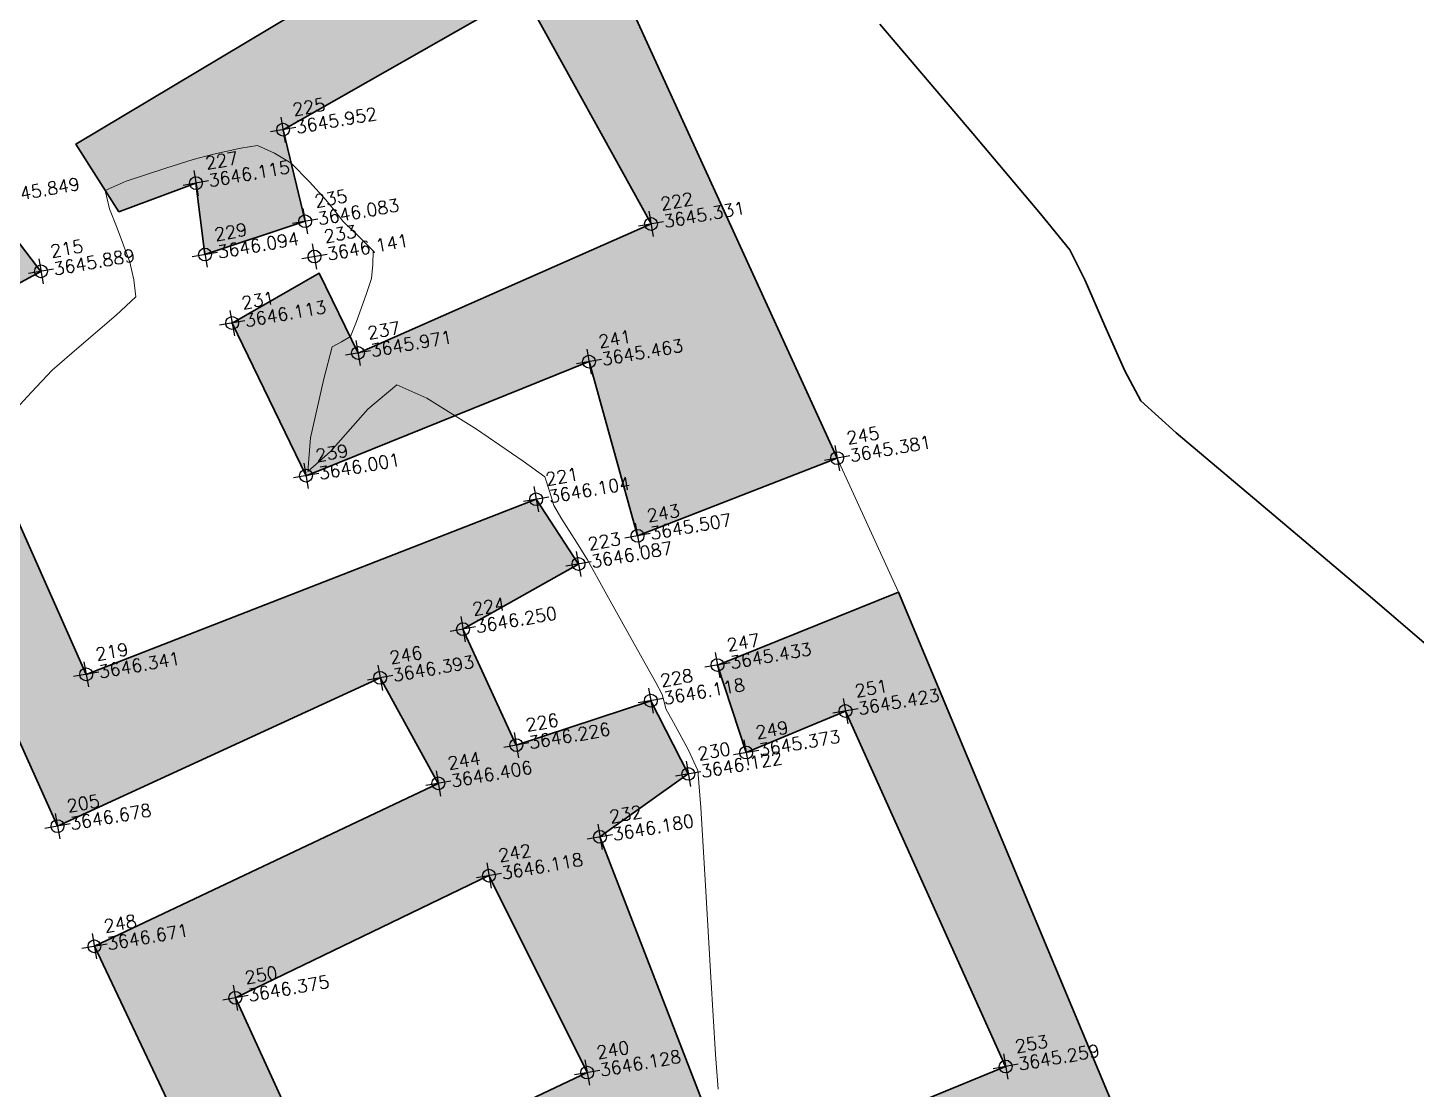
# Model space of a CAD drawing. Header units: millimetres. Extents: x 736950 to 740938, y 8500595 to 8502163.
# Drawn here: x 737787.69 to 737798.52, y 8501281.14 to 8501289.42 of the extents above; entities that cross this region are included whole.
import ezdxf

# ---------------------------------------------------------------- set-up
doc = ezdxf.new("R2010")
doc.units = ezdxf.units.MM
for name, color, linetype, lineweight in [('CONT-MJR', 80, 'Continuous', 30), ('CONT-MNR', 96, 'Continuous', 15), ('MURO PIEDRA', 252, 'Continuous', 30), ('pista', 251, 'Continuous', 5)]:
    doc.layers.add(name, color=color, linetype=linetype, lineweight=lineweight)
doc.styles.add('5mm', font='arial.ttf', dxfattribs={"height": 3})

msp = doc.modelspace()

# ---------------------------------------------------------------- hatches: boundary and pattern name
at = {"layer": 'pista'}
h = msp.add_hatch(dxfattribs=at)
h.set_pattern_fill('HONEY', color=256, scale=3, angle=9.94991650582834, style=0)
h.set_pattern_definition([(9.94991650582834, (1479841.21072825, -18.49207214638591), (0.4979252195647159, 0.4170677100899267), [0.375, -0.75]), (129.9499165058283, (1479841.21072825, -18.49207214638591), (-0.6101538418184378, 0.222682034283025), [0.3749999999999999, -0.7499999999999998]), (69.94991650582834, (1479841.21072825, -18.49207214638591), (-0.112228622253722, 0.6397497443729518), [-0.75, 0.375])])
h.paths.add_polyline_path([(737744.7999806425, 8501250.923935566), (737743.4751223363, 8501250.754223157), (737756.465848178, 8501242.026572531), (737763.5739612179, 8501242.006896213), (737770.002546867, 8501243.455222024), (737769.8468594846, 8501244.342704736), (737763.4750639071, 8501242.907173423), (737756.7405500773, 8501242.925815564)])
h.paths.add_polyline_path([(737794.2809870465, 8501256.017245878), (737809.7820272583, 8501263.709828075), (737823.391616501, 8501273.483615467), (737837.0791595323, 8501280.557800073), (737851.5530432165, 8501285.77819753), (737870.8510758049, 8501293.050216693, -0.9976846880626209), (737871.0089264096, 8501292.63424804), (737865.2748787645, 8501289.581801567, 0.7845063948290762), (737866.1540430214, 8501286.121818589), (737883.2588851704, 8501291.348365877), (737897.4188924351, 8501296.516943583), (737903.2981396064, 8501301.44146652, -0.5512150924587264), (737904.1219025984, 8501301.177325813), (737906.855912117, 8501297.98174819, 0.5618964424650519), (737910.2738656431, 8501298.536066804), (737914.22079628, 8501308.558674501), (737925.6412323939, 8501300.72656757, 0.340189525830376), (737928.7023693406, 8501300.894137181), (737936.9171069289, 8501306.117412793, -0.358727273887905), (737938.1716059428, 8501305.962964654), (737943.1732157968, 8501301.051021611, 0.3417074120720416), (737946.0555081918, 8501300.709858142), (737955.8779356404, 8501307.072689936), (737971.8320576148, 8501314.464803053), (737988.5677626224, 8501323.411181662), (738023.1375471824, 8501336.282937778), (738044.4246208373, 8501357.728329657), (738061.4456776979, 8501362.208386911), (738078.9085143938, 8501363.070318012), (738112.0997810266, 8501372.051506756), (738118.6561313582, 8501373.365123207), (738128.3493353954, 8501376.976906104), (738155.2251721952, 8501366.826195797), (738176.6167526407, 8501363.543890122), (738193.8053773039, 8501353.328603027), (738204.7313956148, 8501340.877429372), (738207.705198212, 8501335.751671141), (738214.35685511, 8501331.742925933), (738229.9282901662, 8501313.374534177), (738233.5603594936, 8501308.186787868), (738234.53883727, 8501308.358438132), (738230.6417003467, 8501313.924784988), (738214.9478837823, 8501332.43754055), (738208.3676942562, 8501336.403214611), (738205.4657963786, 8501341.405035153), (738194.387784551, 8501354.029418997), (738176.9261677533, 8501364.406946706), (738155.4549153853, 8501367.70147717), (738128.3514754312, 8501377.93815071), (738118.4090486554, 8501374.233504975), (738111.8936108743, 8501372.928085677), (738078.7671659255, 8501363.964436961), (738061.3074614278, 8501363.102660457), (738043.958527311, 8501358.536303693), (738022.6381405202, 8501337.057350922), (737988.196920163, 8501324.233464561), (737971.4304040315, 8501315.270615296), (737955.4419368334, 8501307.862588815), (737945.5806043665, 8501301.47455489, -0.3391433520832071), (737943.8038299843, 8501301.693147572), (737938.8116631231, 8501306.59581691, 0.3560082385246841), (737936.4342009705, 8501306.876887502), (737928.158540546, 8501301.61487459, -0.3502196171718997), (737926.1502499409, 8501301.468794718), (737914.5128481541, 8501309.44969617, 0.4302069892023044), (737913.4330382891, 8501309.014522241), (737909.4507249827, 8501298.90206584, -0.5704007069138802), (737907.5397775185, 8501298.566836312), (737904.9064502402, 8501301.644734057, 0.4931454261128044), (737902.7202336333, 8501302.131411942), (737896.9620044216, 8501297.308254998), (737882.9728831241, 8501292.20205278), (737866.0373022418, 8501287.027224885, -0.7384715771871906), (737865.6977918843, 8501288.787355538), (737871.5108758068, 8501291.881875956, 0.9119586051647783), (737870.5337161538, 8501293.892406015), (737851.2416702455, 8501286.62264278), (737836.7183275839, 8501281.384406622), (737822.9200107896, 8501274.252970394), (737809.3164408724, 8501264.483505804), (737793.8201376351, 8501256.79327439), (737778.9884914039, 8501246.402265295), (737769.846859484, 8501244.34270474), (737770.0025468671, 8501243.455222024), (737779.3594973255, 8501245.563292695)])
h.paths.add_polyline_path([(738260.5182952256, 8501271.251537092), (738234.538837269, 8501308.358438132), (738233.56035949, 8501308.186787868), (738259.6897886079, 8501270.86568047), (738269.3749442189, 8501234.589470252), (738274.5057655985, 8501215.583008338), (738279.7983711922, 8501189.602392923), (738280.7089290785, 8501189.641305126), (738275.382018582, 8501215.790318219), (738270.2441657205, 8501234.822827347)])
h = msp.add_hatch(dxfattribs=at)
h.set_pattern_fill('AR-CONC', color=256, scale=0.1, angle=9.94991650582834, style=0)
h.set_pattern_definition([(59.94991650582833, (1479841.21072825, -18.49207214638591), (0.7173147616177996, 0.06212513786334364), [0.07500000000000001, -0.8250000000000001]), (4.949916505828331, (1479841.21072825, -18.49207214638591), (-0.2666336227691331, 0.7169040729334506), [0.06, -0.66]), (110.4013165058283, (1479841.270504478, -18.48689504899085), (0.4506817424667108, 0.7790288530571421), [0.06374018999999999, -0.7011421119999998]), (56.13411650582835, (1479841.176170796, -18.29508031532168), (1.07978843215245, 0.02137619624183779), [0.1124999999999999, -1.237499999999998]), (106.5855165058283, (1479841.266153166, -18.29329902119935), (0.752289432321798, 1.120964142855684), [0.09561028799999993, -1.051712999999999]), (1.134116505828333, (1479841.176170796, -18.29508031532168), (0.7522885572049924, 1.12096473051034), [0.09000000000000001, -0.9900000000000001]), (30.94991650582834, (1479841.283306076, -18.32704954408109), (0.6574964912282043, -0.293425227292985), [0.07500000000000001, -0.8250000000000001]), (335.9499165058284, (1479841.283306076, -18.32704954408109), (0.1143589702920628, 0.7562849757157031), [0.06, -0.66]), (81.40131650582836, (1479841.338097435, -18.35150168277323), (0.7718558160208798, 0.4628591428967336), [0.06374019000000002, -0.701142112]), (47.44991650582834, (1479841.21072825, -18.49207214638591), (-0.04554285905854174, 0.3299879209740469), [0, -0.652, 0, -0.67, 0, -0.6625000000000001]), (17.44991650582834, (1479841.21072825, -18.49207214638591), (0.1909634295804004, 0.4339344980096552), [0, -0.3819999999999997, 0, -0.6369999999999993, 0, -0.2524999999999997]), (337.4499165058283, (1479840.991082356, -18.53060370869935), (0.5296904964497462, 0.07002209344786473), [0, -0.25, 0, -0.7799999999999999, 0, -1.035]), (327.4499165058284, (1479840.892586439, -18.5478824339807), (0.557117696670718, 0.1993664657265957), [0, -0.325, 0, -0.518, 0, -0.735])])
h.paths.add_polyline_path([(737791.5559219075, 8501289.695930107), (737792.551449192, 8501287.89282433), (737790.2650922528, 8501286.885621794), (737789.9606399436, 8501287.50992386), (737789.282920198, 8501287.119431661), (737789.8594336101, 8501285.928127635), (737792.0678738108, 8501286.818103971), (737792.4463915016, 8501285.459065948), (737794.0040653513, 8501286.065330887), (737790.9109348459, 8501292.828602554), (737781.3881687867, 8501287.72137282), (737782.6339078179, 8501285.765198162), (737783.0078059994, 8501285.335337553), (737785.4498607655, 8501286.786114419), (737785.2161380884, 8501287.261886118), (737783.2372918824, 8501285.994910313), (737782.3113635977, 8501287.424422752), (737783.9599153812, 8501288.247653594), (737784.3926472707, 8501287.453479107), (737784.9138481152, 8501287.700247582), (737784.4122215663, 8501288.53411496), (737788.182679965, 8501290.601700379), (737788.8308387263, 8501289.62703417), (737789.3565152617, 8501289.888801586), (737788.8109832528, 8501290.955585923), (737790.5384877817, 8501291.832262661), (737791.2868478165, 8501290.442669103), (737788.063415962, 8501288.51559306), (737788.3988717829, 8501287.98801578), (737789.0000609824, 8501288.21097491), (737789.070400743, 8501287.65374756), (737789.8522352043, 8501287.913749244), (737789.6802740138, 8501288.6277761)])
h.paths.add_polyline_path([(737791.0837549088, 8501284.730663916), (737791.9854634485, 8501285.239115203), (737791.6551462315, 8501285.74464417), (737788.1434119036, 8501284.378310386), (737786.9481739387, 8501287.065201564), (737787.7908017033, 8501287.522677738), (737787.3599158415, 8501288.080618033), (737786.0324271923, 8501287.394931596), (737787.919708298, 8501283.193841858), (737790.4375838388, 8501284.35130795), (737790.8917770548, 8501283.52739441), (737788.20799533, 8501282.256556634), (737790.9435468046, 8501276.478315542), (737784.533403857, 8501273.038994186), (737784.7939092786, 8501272.46842436), (737796.9944802003, 8501279.00788666), (737794.4822346828, 8501285.01979172), (737793.0700123186, 8501284.450652303), (737793.2943148619, 8501283.768143423), (737794.0690307743, 8501284.091873642), (737795.3190969373, 8501281.318150045), (737793.178964494, 8501280.438126111), (737793.3973397883, 8501279.73731784), (737795.5637387651, 8501280.699110165), (737796.1738632472, 8501279.634519575), (737793.5535819186, 8501278.088515125), (737792.7902651053, 8501280.095815165), (737792.1792930259, 8501279.695221707), (737793.0154632638, 8501277.781923683), (737791.5939515219, 8501276.86247528), (737789.3079972652, 8501281.854576852), (737791.2870469418, 8501282.807869766), (737792.0530998199, 8501281.271119952), (737790.4115469962, 8501280.49480408), (737790.727105167, 8501279.830334337), (737793.0471402801, 8501280.801818809), (737792.1528624722, 8501283.1100162), (737792.8423039216, 8501283.60153577), (737792.5502280426, 8501284.172658946), (737791.5003286791, 8501283.826036204)])
h.paths.add_polyline_path([(737779.9851969633, 8501272.742664894), (737779.5926013328, 8501273.128634678), (737779.1944125522, 8501272.568406422), (737779.9120214739, 8501271.759229414), (737781.5425726977, 8501272.997593943), (737783.0716911793, 8501271.492163213), (737783.9898327204, 8501271.982176594), (737783.7344773642, 8501272.604413401), (737783.2633009446, 8501272.275046157), (737782.1794489613, 8501273.522533583), (737782.5377013684, 8501273.887930917), (737782.0967588566, 8501274.468473509)])

# ---------------------------------------------------------------- linework, layer by layer
at = {"linetype": 'Continuous', "extrusion": (-0.172787269436437, 0.9849591664230046, 0)}
for points, elevation in [([(-2195607.257162654, 0), (-2195607.057162655, 0)], 8245941.496062787), ([(-2195606.515162655, 0), (-2195606.315162654, 0)], 8245941.203062788), ([(-2195607.303162655, 0), (-2195607.103162654, 0)], 8245940.763062786), ([(-2195609.958162655, 0), (-2195609.758162655, 0)], 8245940.276062787), ([(-2195606.488162654, 0), (-2195606.288162653, 0)], 8245940.642062787), ([(-2195607.327162654, 0), (-2195607.127162654, 0)], 8245940.479062785), ([(-2195605.205162655, 0), (-2195605.005162654, 0)], 8245940.734062787), ([(-2195606.605162655, 0), (-2195606.405162655, 0)], 8245940.079062787), ([(-2195607.532162655, 0), (-2195607.332162655, 0)], 8245939.679062787), ([(-2195609.296162655, 0), (-2195609.096162655, 0)], 8245939.301062786), ([(-2195611.073162655, 0), (-2195610.873162654, 0)], 8245938.225062788), ([(-2195606.967162654, 0), (-2195606.767162655, 0)], 8245938.806062789), ([(-2195608.704162654, 0), (-2195608.504162654, 0)], 8245938.315062787), ([(-2195609.434162654, 0), (-2195609.234162654, 0)], 8245937.897062788), ([(-2195608.942162654, 0), (-2195608.742162654, 0)], 8245937.760062788), ([(-2195607.966162655, 0), (-2195607.766162655, 0)], 8245937.415062788), ([(-2195609.874162655, 0), (-2195609.674162655, 0)], 8245936.796062788), ([(-2195605.009162655, 0), (-2195604.809162654, 0)], 8245937.576062787), ([(-2195607.264162655, 0), (-2195607.064162654, 0)], 8245937.153062787), ([(-2195609.314162653, 0), (-2195609.114162654, 0)], 8245936.612062785), ([(-2195610.796162655, 0), (-2195610.596162654, 0)], 8245936.270062788), ([(-2195608.220162655, 0), (-2195608.020162655, 0)], 8245936.452062789), ([(-2195609.977162655, 0), (-2195609.777162655, 0)], 8245936.085062785), ([(-2195607.569162654, 0), (-2195607.369162654, 0)], 8245936.263062788), ([(-2195609.503162655, 0), (-2195609.303162655, 0)], 8245935.999062788), ([(-2195604.584162654, 0), (-2195604.384162655, 0)], 8245936.448062787), ([(-2195608.739162655, 0), (-2195608.539162654, 0)], 8245935.634062788), ([(-2195607.834162654, 0), (-2195607.634162655, 0)], 8245935.486062787), ([(-2195604.706162655, 0), (-2195604.506162656, 0)], 8245935.475062788), ([(-2195605.720162655, 0), (-2195605.520162656, 0)], 8245934.889062786), ([(-2195608.323162654, 0), (-2195608.123162654, 0)], 8245933.840062789), ([(-2195611.548162655, 0), (-2195611.348162654, 0)], 8245933.322062786)]:
    msp.add_lwpolyline(points, dxfattribs=dict(at, elevation=elevation))
at = {"linetype": 'Continuous', "extrusion": (0.9849591664230046, 0.172787269436437, 0)}
for points, elevation in [([(8245941.596062788, 0), (8245941.396062789, 0)], 2195607.157162656), ([(8245941.303062787, 0), (8245941.103062786, 0)], 2195606.415162654), ([(8245940.863062787, 0), (8245940.663062788, 0)], 2195607.203162654), ([(8245940.376062786, 0), (8245940.176062787, 0)], 2195609.858162655), ([(8245940.742062787, 0), (8245940.542062785, 0)], 2195606.388162654), ([(8245940.579062787, 0), (8245940.379062788, 0)], 2195607.227162655), ([(8245940.834062786, 0), (8245940.634062787, 0)], 2195605.105162655), ([(8245940.179062788, 0), (8245939.979062789, 0)], 2195606.505162654), ([(8245939.779062786, 0), (8245939.57906279, 0)], 2195607.432162656), ([(8245939.401062788, 0), (8245939.201062787, 0)], 2195609.196162655), ([(8245938.325062787, 0), (8245938.125062788, 0)], 2195610.973162654), ([(8245938.906062787, 0), (8245938.706062787, 0)], 2195606.867162655), ([(8245938.415062787, 0), (8245938.215062787, 0)], 2195608.604162654), ([(8245937.997062785, 0), (8245937.797062789, 0)], 2195609.334162654), ([(8245937.860062787, 0), (8245937.660062788, 0)], 2195608.842162654), ([(8245937.515062787, 0), (8245937.315062787, 0)], 2195607.866162654), ([(8245936.896062788, 0), (8245936.696062788, 0)], 2195609.774162654), ([(8245937.676062786, 0), (8245937.476062787, 0)], 2195604.909162655), ([(8245937.253062787, 0), (8245937.053062786, 0)], 2195607.164162655), ([(8245936.712062786, 0), (8245936.512062789, 0)], 2195609.214162656), ([(8245936.370062788, 0), (8245936.170062788, 0)], 2195610.696162655), ([(8245936.552062785, 0), (8245936.352062787, 0)], 2195608.120162655), ([(8245936.185062788, 0), (8245935.985062788, 0)], 2195609.877162655), ([(8245936.099062788, 0), (8245935.899062788, 0)], 2195609.403162654), ([(8245936.363062786, 0), (8245936.163062787, 0)], 2195607.469162654), ([(8245936.548062786, 0), (8245936.348062787, 0)], 2195604.484162655), ([(8245935.734062787, 0), (8245935.534062789, 0)], 2195608.639162655), ([(8245935.586062788, 0), (8245935.386062789, 0)], 2195607.734162655), ([(8245935.575062787, 0), (8245935.375062788, 0)], 2195604.606162654), ([(8245934.989062786, 0), (8245934.789062787, 0)], 2195605.620162654), ([(8245933.422062787, 0), (8245933.222062788, 0)], 2195611.448162653), ([(8245933.940062787, 0), (8245933.740062788, 0)], 2195608.223162653)]:
    msp.add_lwpolyline(points, dxfattribs=dict(at, elevation=elevation))
at = {"linetype": 'Continuous'}
for centre in [(737789.6802740139, 8501288.6277761), (737789.0000609822, 8501288.210974911), (737789.8522352042, 8501287.913749244), (737792.5514491913, 8501287.892824331), (737789.070400743, 8501287.65374756), (737789.9249458087, 8501287.638167735), (737787.7908017037, 8501287.522677738), (737789.2829201982, 8501287.119431661), (737790.2650922532, 8501286.885621794), (737792.0678738108, 8501286.818103971), (737794.0040653513, 8501286.065330887), (737789.8594336103, 8501285.928127635), (737791.6551462318, 8501285.74464417), (737792.4463915018, 8501285.459065946), (737791.9854634479, 8501285.239115203), (737791.0837549095, 8501284.730663916), (737788.143411904, 8501284.378310386), (737793.0700123187, 8501284.450652303), (737790.4375838393, 8501284.35130795), (737792.550228043, 8501284.172658945), (737794.069030774, 8501284.091873642), (737791.5003286782, 8501283.826036206), (737793.2943148615, 8501283.768143423), (737792.8423039217, 8501283.60153577), (737790.8917770549, 8501283.527394408), (737787.9197082982, 8501283.193841856), (737792.1528624719, 8501283.1100162), (737791.2870469422, 8501282.807869764), (737788.2079953296, 8501282.256556634), (737789.3079972644, 8501281.854576854), (737792.05309982, 8501281.271119952), (737795.3190969375, 8501281.318150045)]:
    msp.add_circle(centre, 0.05, dxfattribs=at)
at = {"layer": 'CONT-MJR', "extrusion": (0.7615400461868567, 0.6481178581505992, 0), "elevation": 6071697.444801666}
msp.add_lwpolyline([(5995893.555961634, 3645), (5995894.675498162, 3645)], dxfattribs=at)
at = {"layer": 'CONT-MJR', "elevation": 3645}
for points in [[(737795.5910734462, 8501287.972417481), (737795.0633580481, 8501288.598801821)], [(737795.8204172365, 8501287.689498773), (737795.5910734462, 8501287.972417481)], [(737796.2485311221, 8501286.746139986), (737796.0936878638, 8501287.09731162)], [(737796.3739428272, 8501286.511834275), (737796.2485311221, 8501286.746139986)], [(737797.2945857653, 8501285.71914583), (737796.6501382777, 8501286.263838975)]]:
    msp.add_lwpolyline(points, dxfattribs=at)
at = {"layer": 'CONT-MJR', "extrusion": (0.8936725360961894, 0.4487197323802523, 0), "elevation": 4474043.398872866}
msp.add_lwpolyline([(7266303.518654734, 3645), (7266303.786468796, 3645)], dxfattribs=at)
at = {"layer": 'CONT-MJR', "extrusion": (0.9173697075673096, 0.3980362039285738, 0), "elevation": 4060651.831431621}
msp.add_lwpolyline([(7505153.702001657, 3645.000000000009), (7505154.086632936, 3645.000000000009)], dxfattribs=at)
at = {"layer": 'CONT-MJR', "extrusion": (0.668100107195297, 0.7440713989703089, 0), "elevation": 6818485.984427451}
msp.add_lwpolyline([(5130736.878544729, 3645.000000000003), (5130737.249739551, 3645.000000000003)], dxfattribs=at)
at = {"layer": 'CONT-MJR', "extrusion": (0.6450248293668281, 0.7641616121608663, 0), "elevation": 6972253.774630118}
msp.add_lwpolyline([(4919742.839633148, 3645), (4919744.000312109, 3645)], dxfattribs=at)
at = {"layer": 'CONT-MJR', "extrusion": (0.6506207169271357, 0.759402846126626, 0), "elevation": 6935926.784131262}
msp.add_lwpolyline([(4970824.761686759, 3645), (4970826.083372482, 3645)], dxfattribs=at)
at = {"layer": 'CONT-MNR', "elevation": 3646}
for points in [[(737789.1373458422, 8501288.436033351), (737788.9780467764, 8501288.39519075)], [(737789.3497609284, 8501288.48473146), (737789.1373458422, 8501288.436033351)], [(737789.4799658403, 8501288.505037073), (737789.3497609284, 8501288.48473146)], [(737789.7432827075, 8501288.366147883), (737789.6141832046, 8501288.443917697)], [(737788.9780467764, 8501288.39519075), (737788.764577823, 8501288.329019075)], [(737788.456847966, 8501288.225941496), (737788.2909757384, 8501288.154617619)], [(737788.2909757384, 8501288.154617619), (737788.3264806828, 8501288.010801973)], [(737788.3264806828, 8501288.010801973), (737788.384729987, 8501287.860735228)], [(737790.1501537334, 8501287.911439713), (737790.0814256483, 8501287.996529592)], [(737790.2695152451, 8501287.797753891), (737790.1501537334, 8501287.911439713)], [(737790.327968745, 8501287.341651956), (737790.3705989458, 8501287.467623513)], [(737790.2522318248, 8501287.130838517), (737790.327968745, 8501287.341651956)], [(737788.5301997742, 8501287.322854888), (737788.3779599033, 8501287.18077829)], [(737790.1353957749, 8501286.973792998), (737790.2070672513, 8501287.013997324)], [(737788.0884703838, 8501286.933586854), (737787.8773940394, 8501286.75049896)], [(737790.0645077502, 8501286.933371713), (737790.1353957749, 8501286.973792998)], [(737790.5681868341, 8501286.636837114), (737790.3409797404, 8501286.44785394)], [(737789.8729554297, 8501285.960043788), (737789.8949488588, 8501286.22412238)], [(737790.0492029573, 8501286.118192261), (737789.8729554297, 8501285.960043788)], [(737791.7221098262, 8501285.918809239), (737791.5536366751, 8501286.042246213)], [(737791.7593280609, 8501285.808628637), (737791.7221098262, 8501285.918809239)], [(737791.7929845905, 8501285.694895204), (737791.7593280609, 8501285.808628637)], [(737791.96958474, 8501285.40963837), (737791.8562756681, 8501285.590399098)], [(737792.054602648, 8501285.272107812), (737791.96958474, 8501285.40963837)], [(737792.1948023562, 8501285.023078484), (737792.054602648, 8501285.272107812)], [(737792.589057113, 8501284.31414259), (737792.5301745065, 8501284.421097592)], [(737792.6397675165, 8501284.220546847), (737792.589057113, 8501284.31414259)], [(737792.668083395, 8501284.108588034), (737792.6539530265, 8501284.16458209)], [(737792.9159291955, 8501283.628673462), (737792.8410836566, 8501283.79184163)], [(737793.0181417037, 8501282.015133305), (737792.9773303526, 8501282.730263287)], [(737793.0538089761, 8501281.412896823), (737793.0181417037, 8501282.015133305)]]:
    msp.add_lwpolyline(points, dxfattribs=at)
at = {"layer": 'CONT-MNR', "extrusion": (0.4144293329032683, 0.9100814952680623, 0), "elevation": 8042626.956374625}
msp.add_lwpolyline([(2851734.62336198, 3646), (2851734.77084038, 3646)], dxfattribs=at)
at = {"layer": 'CONT-MNR', "extrusion": (0.317616689710803, -0.9482191932339018, 0), "elevation": -7826750.735680229}
msp.add_lwpolyline([(3399736.524465146, 3646.000000000013), (3399736.199930628, 3646.000000000013)], dxfattribs=at)
at = {"layer": 'CONT-MNR', "extrusion": (0.7145685953379132, 0.6995653811880643, 0), "elevation": 6474408.416966147}
msp.add_lwpolyline([(5558621.319721365, 3646), (5558621.523364625, 3646)], dxfattribs=at)
at = {"layer": 'CONT-MNR', "extrusion": (0.7372715991225703, 0.6755964691494829, 0), "elevation": 6287391.833959565}
msp.add_lwpolyline([(5769309.930995696, 3646.00000000001), (5769310.119243179, 3646.00000000001)], dxfattribs=at)
at = {"layer": 'CONT-MNR', "extrusion": (0.7797418681424568, 0.6261011252710792, 0), "elevation": 5897951.79726851}
msp.add_lwpolyline([(6166878.98383659, 3646.00000000001), (6166879.093246763, 3646.00000000001)], dxfattribs=at)
at = {"layer": 'CONT-MNR', "extrusion": (0.9352695025479392, 0.353936375078531, 0), "elevation": 3698945.984499813}
msp.add_lwpolyline([(7689865.122060301, 3646.000000000013), (7689864.978401284, 3646.000000000013)], dxfattribs=at)
at = {"layer": 'CONT-MNR', "extrusion": (0.7151899775866587, 0.6989301080648871, 0), "elevation": 6469466.2054931}
msp.add_lwpolyline([(5564371.835575984, 3646), (5564371.996731832, 3646)], dxfattribs=at)
at = {"layer": 'CONT-MNR', "extrusion": (0.9402092021285311, 0.3405974988646147, 0), "elevation": 3589192.813084587}
msp.add_lwpolyline([(7741700.054431963, 3646.00000000001), (7741699.913263301, 3646.00000000001)], dxfattribs=at)
at = {"layer": 'CONT-MNR', "extrusion": (0.9999633550297532, -0.00856087598553254, 0), "elevation": 664984.8762781282}
msp.add_lwpolyline([(8507292.1786906, 3646.00000000001), (8507292.285027582, 3646.00000000001)], dxfattribs=at)
at = {"layer": 'CONT-MNR', "extrusion": (0.9746401743727816, 0.223777859714928, 0), "elevation": 2621478.238889954}
msp.add_lwpolyline([(8120595.694870263, 3646.000000000013), (8120595.553793987, 3646.000000000013)], dxfattribs=at)
at = {"layer": 'CONT-MNR', "extrusion": (0.9952272456880733, -0.09758447335581452, 0), "elevation": -95324.58194805484}
msp.add_lwpolyline([(8532709.795967372, 3646.000000000011), (8532709.905028136, 3646.000000000011)], dxfattribs=at)
at = {"layer": 'CONT-MNR', "extrusion": (0.9937506432516622, 0.1116228428096491, 0), "elevation": 1682115.684988418}
msp.add_lwpolyline([(8365805.826552995, 3646), (8365805.692420993, 3646)], dxfattribs=at)
at = {"layer": 'CONT-MNR', "extrusion": (0.6493630244869151, -0.7604785746023397, 0), "elevation": -5985954.264980083}
msp.add_lwpolyline([(6081493.809771154, 3646.00000000001), (6081493.429103599, 3646.00000000001)], dxfattribs=at)
at = {"layer": 'CONT-MNR', "extrusion": (0.9327407313475014, -0.3605478166420208, 0), "elevation": -2376953.494222966}
msp.add_lwpolyline([(8195505.315128838, 3646), (8195505.440395371, 3646)], dxfattribs=at)
at = {"layer": 'CONT-MNR', "extrusion": (0.9668411786556226, -0.2553784157986083, 0), "elevation": -1457719.3737248}
msp.add_lwpolyline([(8407809.678052686, 3646.000000000013), (8407809.936616706, 3646.000000000013)], dxfattribs=at)
at = {"layer": 'CONT-MNR', "extrusion": (-0.731305222457611, 0.6820503438942205, 0), "elevation": 5258757.423917029}
msp.add_lwpolyline([(-6720243.873747183, 3646.000000000013), (-6720243.639788066, 3646.000000000013)], dxfattribs=at)
at = {"layer": 'CONT-MNR', "extrusion": (0.7346260389153157, -0.6784722418401458, 0), "elevation": -5225888.895349349}
msp.add_lwpolyline([(6745834.972424002, 3646.000000000013), (6745834.657732661, 3646.000000000013)], dxfattribs=at)
at = {"layer": 'CONT-MNR', "extrusion": (0.9755214503732741, -0.2199042970512939, 0), "elevation": -1149739.502756225}
msp.add_lwpolyline([(8455430.235614486, 3646.000000000006), (8455430.706397569, 3646.000000000006)], dxfattribs=at)
at = {"layer": 'CONT-MNR', "extrusion": (-0.4016024550141551, -0.915814101292726, 0), "elevation": -8081896.684616973}
msp.add_lwpolyline([(-2738458.321573825, 3646.00000000001), (-2738458.577986541, 3646.00000000001)], dxfattribs=at)
at = {"layer": 'CONT-MNR', "extrusion": (0.5314418043718877, 0.8470948049456757, 0), "elevation": 7593488.533790729}
msp.add_lwpolyline([(3892959.842555816, 3646), (3892960.298668402, 3646)], dxfattribs=at)
at = {"layer": 'CONT-MNR', "extrusion": (0.7488240780928106, -0.6627688134398392, 0), "elevation": -5081912.359846408}
msp.add_lwpolyline([(6854952.415775648, 3646), (6854951.975536495, 3646)], dxfattribs=at)
at = {"layer": 'CONT-MNR', "extrusion": (-0.5646715519697456, -0.8253157204343552, 0), "elevation": -7432854.916197161}
msp.add_lwpolyline([(-4191523.415593873, 3646.000000000006), (-4191523.856943589, 3646.000000000006)], dxfattribs=at)
at = {"layer": 'CONT-MNR', "extrusion": (0.8553425481045727, 0.5180628585432245, 0), "elevation": 5035265.08057212}
msp.add_lwpolyline([(6889288.720984573, 3646.000000000013), (6889288.843153295, 3646.000000000013)], dxfattribs=at)
at = {"layer": 'CONT-MNR', "extrusion": (0.8733879070693248, 0.4870252188388856, 0), "elevation": 4784718.979647058}
msp.add_lwpolyline([(7065595.684991975, 3646.000000000006), (7065596.128575085, 3646.000000000006)], dxfattribs=at)
at = {"layer": 'CONT-MNR', "extrusion": (0.8739227697033627, 0.4860648028750933, 0), "elevation": 4776948.827762461}
msp.add_lwpolyline([(7070851.046579666, 3646.000000000003), (7070851.292094237, 3646.000000000003)], dxfattribs=at)
at = {"layer": 'CONT-MNR', "extrusion": (0.969345385512442, 0.2457021033400718, 0), "elevation": 2803959.304903809}
msp.add_lwpolyline([(8059403.368962532, 3646.000000000003), (8059403.426697118, 3646.000000000003)], dxfattribs=at)
at = {"layer": 'CONT-MNR', "extrusion": (0.8734236017444317, 0.4869612016534626, 0), "elevation": 4784201.054613549}
msp.add_lwpolyline([(7065945.658559781, 3646.000000000004), (7065945.781354658, 3646.000000000004)], dxfattribs=at)
at = {"layer": 'CONT-MNR', "extrusion": (0.8797703242700837, 0.4753989656422404, 0), "elevation": 4690589.768316977}
msp.add_lwpolyline([(7128431.244751104, 3646.000000000013), (7128431.48287514, 3646.000000000013)], dxfattribs=at)
at = {"layer": 'CONT-MNR', "extrusion": (0.9964426242177756, 0.08427393809472113, 0), "elevation": 1451604.959526266}
msp.add_lwpolyline([(8408864.364603747, 3646), (8408864.653651264, 3646)], dxfattribs=at)
at = {"layer": 'CONT-MNR', "extrusion": (0.9981636948408265, 0.06057423793750756, 0), "elevation": 1251396.887156672}
msp.add_lwpolyline([(8440980.533568688, 3646.00000000001), (8440981.145082526, 3646.00000000001)], dxfattribs=at)
at = {"layer": 'CONT-MNR', "extrusion": (0.9968522335022364, 0.07928193086449575, 0), "elevation": 1409468.658788824}
msp.add_lwpolyline([(8416027.433624476, 3646.000000000006), (8416027.706192862, 3646.000000000006)], dxfattribs=at)
at = {"layer": 'MURO PIEDRA'}
for points in [[(737790.9109348458, 8501292.828602556), (737794.0040653513, 8501286.065330887), (737792.4463915018, 8501285.459065946), (737792.0678738108, 8501286.818103971), (737789.8594336103, 8501285.928127635), (737789.2829201982, 8501287.119431661), (737789.9606399443, 8501287.509923859), (737790.2650922532, 8501286.885621794), (737792.5514491913, 8501287.892824331), (737791.5559219079, 8501289.695930105), (737789.6802740139, 8501288.6277761), (737789.8522352042, 8501287.913749244), (737789.070400743, 8501287.65374756), (737789.0000609822, 8501288.210974911), (737788.3988717827, 8501287.98801578), (737788.0634159617, 8501288.51559306), (737791.2868478167, 8501290.442669103)], [(737787.359915841, 8501288.080618033), (737787.7908017037, 8501287.522677738), (737786.9481739386, 8501287.065201564), (737788.143411904, 8501284.378310386), (737791.6551462318, 8501285.74464417), (737791.9854634479, 8501285.239115203), (737791.0837549095, 8501284.730663916), (737791.5003286782, 8501283.826036206), (737792.550228043, 8501284.172658945), (737792.8423039217, 8501283.60153577), (737792.1528624719, 8501283.1100162), (737793.0471402801, 8501280.801818809)], [(737784.5334038574, 8501273.038994186), (737790.9435468048, 8501276.478315542), (737788.2079953296, 8501282.256556634), (737790.8917770549, 8501283.527394408), (737790.4375838393, 8501284.35130795), (737787.9197082982, 8501283.193841856), (737786.032427192, 8501287.394931598)], [(737793.1789644941, 8501280.438126111), (737795.3190969375, 8501281.318150045), (737794.069030774, 8501284.091873642), (737793.2943148615, 8501283.768143423), (737793.0700123187, 8501284.450652303), (737794.4822346824, 8501285.01979172), (737796.9944802008, 8501279.00788666)], [(737790.4115469963, 8501280.494804082), (737792.05309982, 8501281.271119952), (737791.2870469422, 8501282.807869764), (737789.3079972644, 8501281.854576854), (737791.5939515217, 8501276.86247528)]]:
    msp.add_lwpolyline(points, dxfattribs=at)
at = {"layer": 'pista'}
msp.add_line((737794.0040653513, 8501286.065330887), (737794.4822346824, 8501285.01979172), dxfattribs=at)

# ---------------------------------------------------------------- texts
at = {"color": 2, "char_height": 0.1, "attachment_point": 1, "rotation": 9.94991650582834, "style": '5mm'}
for s, insert, width in [('\\Ftxt.shx;\\W1.0000000000;\\T1.0000000000;\\o\\l225', (737789.7459403494, 8501288.832197068), 0.4), ('\\Ftxt.shx;\\W1.0000000000;\\T1.0000000000;\\o\\l227', (737789.0657273177, 8501288.415395878), 0.4), ('\\Ftxt.shx;\\W1.0000000000;\\T1.0000000000;\\o\\l235', (737789.9179015397, 8501288.118170213), 0.4), ('\\Ftxt.shx;\\W1.0000000000;\\T1.0000000000;\\o\\l222', (737792.6171155268, 8501288.097245298), 0.4), ('\\Ftxt.shx;\\W1.0000000000;\\T1.0000000000;\\o\\l229', (737789.1360670786, 8501287.85816853), 0.4), ('\\Ftxt.shx;\\W1.0000000000;\\T1.0000000000;\\o\\l233', (737789.9906121442, 8501287.842588704), 0.4), ('\\Ftxt.shx;\\W1.0000000000;\\T1.0000000000;\\o\\l215', (737787.8564680392, 8501287.727098705), 0.3666666666666667), ('\\Ftxt.shx;\\W1.0000000000;\\T1.0000000000;\\o\\l231', (737789.3485865337, 8501287.32385263), 0.3666666666666667), ('\\Ftxt.shx;\\W1.0000000000;\\T1.0000000000;\\o\\l237', (737790.3307585887, 8501287.090042762), 0.4), ('\\Ftxt.shx;\\W1.0000000000;\\T1.0000000000;\\o\\l241', (737792.1335401463, 8501287.02252494), 0.3666666666666667), ('\\Ftxt.shx;\\W1.0000000000;\\T1.0000000000;\\o\\l245', (737794.0697316868, 8501286.269751854), 0.4), ('\\Ftxt.shx;\\W1.0000000000;\\T1.0000000000;\\o\\l239', (737789.9250999459, 8501286.132548602), 0.4), ('\\Ftxt.shx;\\W1.0000000000;\\T1.0000000000;\\o\\l221', (737791.7208125673, 8501285.949065138), 0.3666666666666667), ('\\Ftxt.shx;\\W1.0000000000;\\T1.0000000000;\\o\\l243', (737792.5120578373, 8501285.663486915), 0.4), ('\\Ftxt.shx;\\W1.0000000000;\\T1.0000000000;\\o\\l223', (737792.0511297834, 8501285.443536172), 0.4), ('\\Ftxt.shx;\\W1.0000000000;\\T1.0000000000;\\o\\l224', (737791.149421245, 8501284.935084883), 0.4), ('\\Ftxt.shx;\\W1.0000000000;\\T1.0000000000;\\o\\l247', (737793.1356786542, 8501284.65507327), 0.4), ('\\Ftxt.shx;\\W1.0000000000;\\T1.0000000000;\\o\\l219', (737788.2090782395, 8501284.582731353), 0.3666666666666667), ('\\Ftxt.shx;\\W1.0000000000;\\T1.0000000000;\\o\\l246', (737790.5032501748, 8501284.555728918), 0.4), ('\\Ftxt.shx;\\W1.0000000000;\\T1.0000000000;\\o\\l228', (737792.6158943785, 8501284.377079913), 0.4), ('\\Ftxt.shx;\\W1.0000000000;\\T1.0000000000;\\o\\l251', (737794.1346971095, 8501284.296294611), 0.3666666666666667), ('\\Ftxt.shx;\\W1.0000000000;\\T1.0000000000;\\o\\l226', (737791.5659950137, 8501284.030457173), 0.4), ('\\Ftxt.shx;\\W1.0000000000;\\T1.0000000000;\\o\\l249', (737793.359981197, 8501283.972564392), 0.4), ('\\Ftxt.shx;\\W1.0000000000;\\T1.0000000000;\\o\\l244', (737790.9574433904, 8501283.731815377), 0.4), ('\\Ftxt.shx;\\W1.0000000000;\\T1.0000000000;\\o\\l230', (737792.9079702572, 8501283.805956738), 0.3833333333333333), ('\\Ftxt.shx;\\W1.0000000000;\\T1.0000000000;\\o\\l205', (737787.9853746337, 8501283.398262825), 0.3833333333333333), ('\\Ftxt.shx;\\W1.0000000000;\\T1.0000000000;\\o\\l232', (737792.2185288074, 8501283.314437168), 0.4), ('\\Ftxt.shx;\\W1.0000000000;\\T1.0000000000;\\o\\l242', (737791.3527132777, 8501283.012290733), 0.4), ('\\Ftxt.shx;\\W1.0000000000;\\T1.0000000000;\\o\\l248', (737788.2736616652, 8501282.460977603), 0.4), ('\\Ftxt.shx;\\W1.0000000000;\\T1.0000000000;\\o\\l250', (737789.3736636, 8501282.058997821), 0.3833333333333333), ('\\Ftxt.shx;\\W1.0000000000;\\T1.0000000000;\\o\\l240', (737792.1187661556, 8501281.47554092), 0.3833333333333333), ('\\Ftxt.shx;\\W1.0000000000;\\T1.0000000000;\\o\\l253', (737795.3847632731, 8501281.522571014), 0.4)]:
    msp.add_mtext(s, dxfattribs=dict(at, insert=insert, width=width))
at = {"color": 1, "char_height": 0.1, "attachment_point": 1, "rotation": 9.94991650582834, "style": '5mm'}
for s, insert, width in [('\\Ftxt.shx;\\W1.0000000000;\\T1.0000000000;\\o\\l3645.952', (737789.7701305673, 8501288.694302784), 0.8333333333333334), ('\\Ftxt.shx;\\W1.0000000000;\\T1.0000000000;\\o\\l3646.115', (737789.0899175355, 8501288.277501594), 0.7666666666666666), ('\\Ftxt.shx;\\W1.0000000000;\\T1.0000000000;\\o\\l3645.849', (737787.4497723944, 8501288.147144718), 0.8333333333333334), ('\\Ftxt.shx;\\W1.0000000000;\\T1.0000000000;\\o\\l3646.083', (737789.9420917575, 8501287.980275929), 0.8166666666666668), ('\\Ftxt.shx;\\W1.0000000000;\\T1.0000000000;\\o\\l3645.331', (737792.6413057446, 8501287.959351014), 0.7999999999999999), ('\\Ftxt.shx;\\W1.0000000000;\\T1.0000000000;\\o\\l3646.094', (737789.1602572964, 8501287.720274245), 0.8166666666666668), ('\\Ftxt.shx;\\W1.0000000000;\\T1.0000000000;\\o\\l3646.141', (737790.0148023621, 8501287.70469442), 0.7666666666666666), ('\\Ftxt.shx;\\W1.0000000000;\\T1.0000000000;\\o\\l3645.889', (737787.880658257, 8501287.589204421), 0.8333333333333334), ('\\Ftxt.shx;\\W1.0000000000;\\T1.0000000000;\\o\\l3646.113', (737789.3727767514, 8501287.185958346), 0.7666666666666666), ('\\Ftxt.shx;\\W1.0000000000;\\T1.0000000000;\\o\\l3645.971', (737790.3549488066, 8501286.952148478), 0.7999999999999999), ('\\Ftxt.shx;\\W1.0000000000;\\T1.0000000000;\\o\\l3645.463', (737792.1577303641, 8501286.884630656), 0.8333333333333334), ('\\Ftxt.shx;\\W1.0000000000;\\T1.0000000000;\\o\\l3645.381', (737794.0939219046, 8501286.13185757), 0.7999999999999999), ('\\Ftxt.shx;\\W1.0000000000;\\T1.0000000000;\\o\\l3646.001', (737789.9492901637, 8501285.994654318), 0.7666666666666667), ('\\Ftxt.shx;\\W1.0000000000;\\T1.0000000000;\\o\\l3646.104', (737791.7450027851, 8501285.811170854), 0.7833333333333333), ('\\Ftxt.shx;\\W1.0000000000;\\T1.0000000000;\\o\\l3645.507', (737792.536248055, 8501285.52559263), 0.8166666666666668), ('\\Ftxt.shx;\\W1.0000000000;\\T1.0000000000;\\o\\l3646.087', (737792.0753200012, 8501285.305641888), 0.8166666666666668), ('\\Ftxt.shx;\\W1.0000000000;\\T1.0000000000;\\o\\l3646.250', (737791.1736114628, 8501284.7971906), 0.8166666666666668), ('\\Ftxt.shx;\\W1.0000000000;\\T1.0000000000;\\o\\l3645.433', (737793.159868872, 8501284.517178986), 0.8333333333333334), ('\\Ftxt.shx;\\W1.0000000000;\\T1.0000000000;\\o\\l3646.341', (737788.2332684573, 8501284.44483707), 0.7999999999999999), ('\\Ftxt.shx;\\W1.0000000000;\\T1.0000000000;\\o\\l3646.393', (737790.5274403926, 8501284.417834634), 0.8333333333333334), ('\\Ftxt.shx;\\W1.0000000000;\\T1.0000000000;\\o\\l3646.118', (737792.6400845964, 8501284.23918563), 0.7666666666666666), ('\\Ftxt.shx;\\W1.0000000000;\\T1.0000000000;\\o\\l3645.423', (737794.1588873273, 8501284.158400327), 0.8333333333333334), ('\\Ftxt.shx;\\W1.0000000000;\\T1.0000000000;\\o\\l3646.226', (737791.5901852315, 8501283.892562889), 0.8333333333333334), ('\\Ftxt.shx;\\W1.0000000000;\\T1.0000000000;\\o\\l3645.373', (737793.3841714149, 8501283.834670108), 0.8333333333333334), ('\\Ftxt.shx;\\W1.0000000000;\\T1.0000000000;\\o\\l3646.122', (737792.932160475, 8501283.668062454), 0.7999999999999999), ('\\Ftxt.shx;\\W1.0000000000;\\T1.0000000000;\\o\\l3646.406', (737790.9816336082, 8501283.593921093), 0.8166666666666668), ('\\Ftxt.shx;\\W1.0000000000;\\T1.0000000000;\\o\\l3646.678', (737788.0095648515, 8501283.26036854), 0.8333333333333334), ('\\Ftxt.shx;\\W1.0000000000;\\T1.0000000000;\\o\\l3646.180', (737792.2427190252, 8501283.176542884), 0.7833333333333333), ('\\Ftxt.shx;\\W1.0000000000;\\T1.0000000000;\\o\\l3646.118', (737791.3769034955, 8501282.874396449), 0.7666666666666666), ('\\Ftxt.shx;\\W1.0000000000;\\T1.0000000000;\\o\\l3646.671', (737788.297851883, 8501282.323083319), 0.7999999999999999), ('\\Ftxt.shx;\\W1.0000000000;\\T1.0000000000;\\o\\l3646.375', (737789.3978538178, 8501281.921103537), 0.8333333333333334), ('\\Ftxt.shx;\\W1.0000000000;\\T1.0000000000;\\o\\l3645.259', (737795.4089534908, 8501281.38467673), 0.8333333333333334), ('\\Ftxt.shx;\\W1.0000000000;\\T1.0000000000;\\o\\l3646.128', (737792.1429563734, 8501281.337646635), 0.7999999999999999)]:
    msp.add_mtext(s, dxfattribs=dict(at, insert=insert, width=width))

doc.saveas('drawing.dxf')
